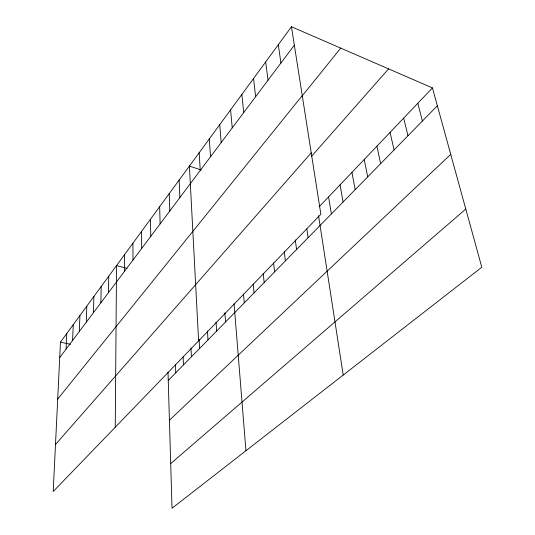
<?xml version="1.0" encoding="UTF-8"?>
<svg xmlns="http://www.w3.org/2000/svg" width="535" height="535" viewBox="0 0 535 535"><rect width="100%" height="100%" fill="white"/><g stroke="black" fill="none" stroke-linecap="round" stroke-linejoin="round"><path stroke-width="0.8" d="M124.561 271.238L124.595 254.566M115.252 427.231L116.543 265.561L126.956 268.329M108.518 292.612L108.745 276.2M100.874 302.783L101.195 286.506M93.478 312.634L93.879 296.497M86.309 322.184L86.79 306.18M79.354 331.446L79.909 315.57M72.613 340.427L73.235 324.678M66.066 349.141L66.755 333.526M291.455 26.75L60.468 342.119L53.206 491.505L320.866 214.241L291.455 26.75L432.454 87.921L481.794 267.239L172.016 508.25L168.003 372.206M59.713 357.601L294.337 45.154M57.693 399.09L302.255 95.598M302.108 96.019L340.715 48.123M55.486 444.531L311.23 152.816M311.624 156.233L388.577 68.888M319.114 206.838L432.454 87.921M168.244 380.465L437.362 105.756M169.421 420.209L450.744 154.381M170.698 463.584L465.791 209.071M60.468 342.119L70.56 344.326M201.274 170.016L189.403 166.077L198.605 340.882M417.808 103.282L422.396 121.03M403.691 118.095L407.971 135.75M390.068 132.392L394.068 149.947M376.914 146.189L380.653 163.643M364.215 159.517L367.699 176.864M351.936 172.397L355.18 189.637M340.059 184.863L343.082 201.989M328.57 196.913L331.386 213.933M318.566 215.832L343.216 375.055M306.843 228.906L308.106 237.694M278.314 44.693L280.915 63.03M295.293 239.968L296.564 249.477M265.681 61.933L268.022 80.203M284.279 251.784L285.402 260.873M253.536 78.518L255.63 96.701M273.579 262.872L274.609 271.887M263.227 273.606L264.17 282.547M241.847 94.474L243.713 112.577M253.202 283.998L254.058 292.866M230.585 109.849L232.237 127.858M243.485 294.063L244.268 302.863M219.731 124.668L221.182 142.577M234.069 303.82L245.946 450.731M224.901 312.828L225.569 321.943M209.265 138.96L210.529 156.762M216.046 322.016L216.648 331.058M199.16 152.756L200.25 170.451M207.453 330.931L207.981 339.899M199.1 339.591L199.575 348.486M190.988 348.004L191.403 356.825M179.125 180.114L179.88 197.569M183.144 356.972L183.465 364.93M175.46 364.475L175.748 372.801M169.214 193.637L169.822 210.971M159.657 206.691L160.119 223.891M150.435 219.283L150.756 236.356M141.528 231.448L141.721 248.387M132.914 243.198L133.001 260.01"/></g></svg>
